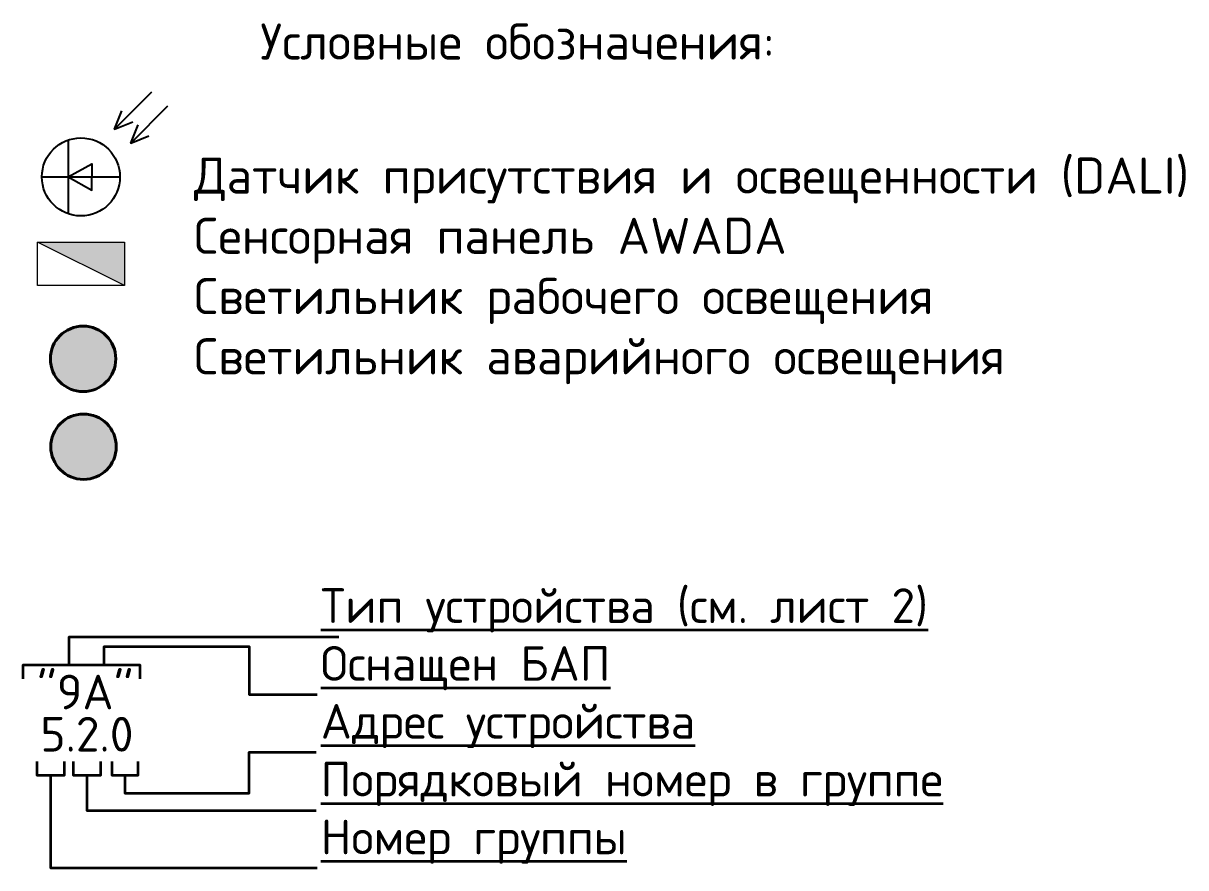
# Model space of a CAD drawing. Header units: millimetres. Extents: x -813692 to 807431, y 0 to 1813163.
# Drawn here: x 202350 to 210388, y 591504 to 597345 of the extents above; entities that cross this region are included whole.
import ezdxf
from ezdxf.enums import TextEntityAlignment as Align

# ---------------------------------------------------------------- set-up
doc = ezdxf.new("R2010")
doc.units = ezdxf.units.MM
doc.layers.add('0_Авт.', color=10, linetype='Continuous', lineweight=5)
doc.layers.add('EPLAN110', color=5, linetype='Continuous', lineweight=35)
doc.layers.add('DLX_LUM 2', color=7, linetype='Continuous', lineweight=40, true_color=0x1b0ff0)
doc.layers.add('DLX_LUM 5', color=7, linetype='Continuous', lineweight=40, true_color=0xfb3904)
doc.styles.add('ISOCPEUR', font='isocpeur.ttf')
doc.styles.add('ISOCPEUR_1', font='isocpeur.ttf', dxfattribs={"height": 200})
doc.linetypes.add('Проводка в лотке', pattern='A,7.5,[130,ltypeshp.shx,S=0.5,R=0,X=0,Y=0],1,[130,ltypeshp.shx,S=1,R=90,X=0,Y=-0.5],1,[130,ltypeshp.shx,S=0.5,R=0,X=0,Y=0],7.5', length=17)

# ---------------------------------------------------------------- blocks, each defined once
blk = doc.blocks.new('A$C85fa3c5e')
at = {"layer": '0_Авт.', "color": 6, "lineweight": 25, "ltscale": 100}
for points in [[(5.418, 6.505), (2.589, 3.676), (3.15, 5.068)], [(5.418, 6.505), (2.589, 3.676), (3.981, 4.236)], [(6.655, 5.428), (3.827, 2.599), (4.387, 3.991)], [(6.655, 5.428), (3.827, 2.599), (5.218, 3.16)], [(-0.973, 2.838), (-0.98, -2.836)], [(-0.976, 0), (0.849, 1.003), (0.849, -0.01)], [(-3, 0), (3, 0)], [(-0.976, 0), (0.838, -1.023), (0.849, -0.01)]]:
    blk.add_lwpolyline(points, dxfattribs=at)
blk.add_circle((0, 0), 3, dxfattribs=at)
blk = doc.blocks.new('*U328')
h = blk.add_hatch(color=0)
h.dxf.hatch_style = 1
h.paths.add_polyline_path([(-150, -300), (150, -300), (150, 300)])
at = {"color": 0}
blk.add_line((-150, -300), (150, 300), dxfattribs=at)
blk.add_lwpolyline([(-150, -300), (-150, 300), (150, 300), (150, -300)], close=True, dxfattribs=at)
blk = doc.blocks.new('A$Cab2378fa')
at = {"lineweight": 25}
h = blk.add_hatch(color=256, dxfattribs=at)
h.paths.add_polyline_path([(162.3, -156.8, 0.442338), (147.8, 177.8), (0, 0)])
h.paths.add_polyline_path([(-141.6, -170.3), (0, 0), (-163.2, 157.6, 0.430096)])
at = {"lineweight": 25, "true_color": 0xfff5f5}
h = blk.add_hatch(color=7, dxfattribs=at)
h.dxf.hatch_style = 1
h.paths.add_polyline_path([(0, 0), (-141.6, -170.3, 0.174923), (3, -222.4, 0.197808), (162.3, -156.8)])
h.paths.add_polyline_path([(-163.2, 157.6), (0, 0), (147.8, 177.8, 0.175398), (3, 230.2, 0.209014)])
blk.add_circle((3, 3.9), 226.3)
blk = doc.blocks.new('A$C242075db')
at = {"layer": 'EPLAN110'}
for points in [[(-14.493, -1.111), (-14.493, 0.505), (1.039, 0.505)], [(-12.469, -1.111), (-12.469, -0.047), (-4.129, -0.047), (-4.129, -2.813), (-0.208, -2.813)], [(-17.138, -1.906), (-17.138, -1.111), (-10.413, -1.111), (-10.413, -1.906)], [(-16.36, -6.674), (-16.36, -7.469), (-14.763, -7.469), (-14.763, -6.674)], [(-14.27, -6.674), (-14.27, -7.469), (-12.673, -7.469), (-12.673, -6.674)], [(-12.043, -6.674), (-12.043, -7.469), (-10.514, -7.469), (-10.514, -6.674)], [(-11.278, -7.469), (-11.278, -8.492), (-4.129, -8.492), (-4.129, -6.141), (-0.267, -6.141)], [(-15.572, -7.469), (-15.572, -12.8), (-0.198, -12.8)], [(-13.482, -7.469), (-13.482, -9.49), (-0.268, -9.49)]]:
    blk.add_lwpolyline(points, dxfattribs=at)
at = {"ltscale": 20, "style": 'ISOCPEUR'}
for s, p in [('"9A"', (-10.784, -2.669)), ('5.2.0', (-10.784, -5.102))]:
    blk.add_text(s, height=2, dxfattribs=at).set_placement(p, align=Align.MIDDLE_RIGHT)
at = {"layer": 'EPLAN110', "color": 5, "insert": (0, 3.31), "char_height": 2, "width": 83.59341, "attachment_point": 1, "style": 'ISOCPEUR'}
blk.add_mtext('{\\LТип устройства (см. лист 2)\\PОснащен БАП\\PАдрес устройства\\PПорядковый номер в группе\\PНомер группы}', dxfattribs=at)

msp = doc.modelspace()

# ---------------------------------------------------------------- block references
at = {"ltscale": 20, "xscale": 120, "yscale": 120, "zscale": 120}
msp.add_blockref('A$C242075db', (204406.8, 593039.6), dxfattribs=at)
at = {"layer": '0_Авт.', "color": 3, "linetype": 'Проводка в лотке', "ltscale": 100, "xscale": 90, "yscale": 90, "zscale": 90}
msp.add_blockref('A$C85fa3c5e', (202749.2, 596282.2), dxfattribs=at)
at = {"layer": '0_Авт.', "color": 1, "rotation": 89.99999999999999}
msp.add_blockref('*U328', (202749.2, 595680), dxfattribs=at)
at = {"layer": 'DLX_LUM 2', "ltscale": 100}
msp.add_blockref('A$Cab2378fa', (202761.1, 595019.8), dxfattribs=at)
at = {"layer": 'DLX_LUM 5', "ltscale": 100}
msp.add_blockref('A$Cab2378fa', (202764.1, 594412), dxfattribs=at)

# ---------------------------------------------------------------- texts
at = {"color": 7, "ltscale": 100, "char_height": 250, "attachment_point": 1, "style": 'ISOCPEUR_1'}
for s, width, insert in [('Условные обозначения:', 6742.381, (203988.6, 597343.5)), ('Датчик присутствия и освещенности (DALI)\\PСенсорная панель AWADA{\\H1.92083x; }\\PСветильник рабочего освещения{\\H1.52639x; }\\PСветильник аварийного освещения{\\H1.65787x; }', 8268.437, (203531, 596416.6))]:
    msp.add_mtext_dynamic_manual_height_columns(s, width=width, gutter_width=20, heights=[0], dxfattribs=dict(at, insert=insert))

doc.saveas('drawing.dxf')
